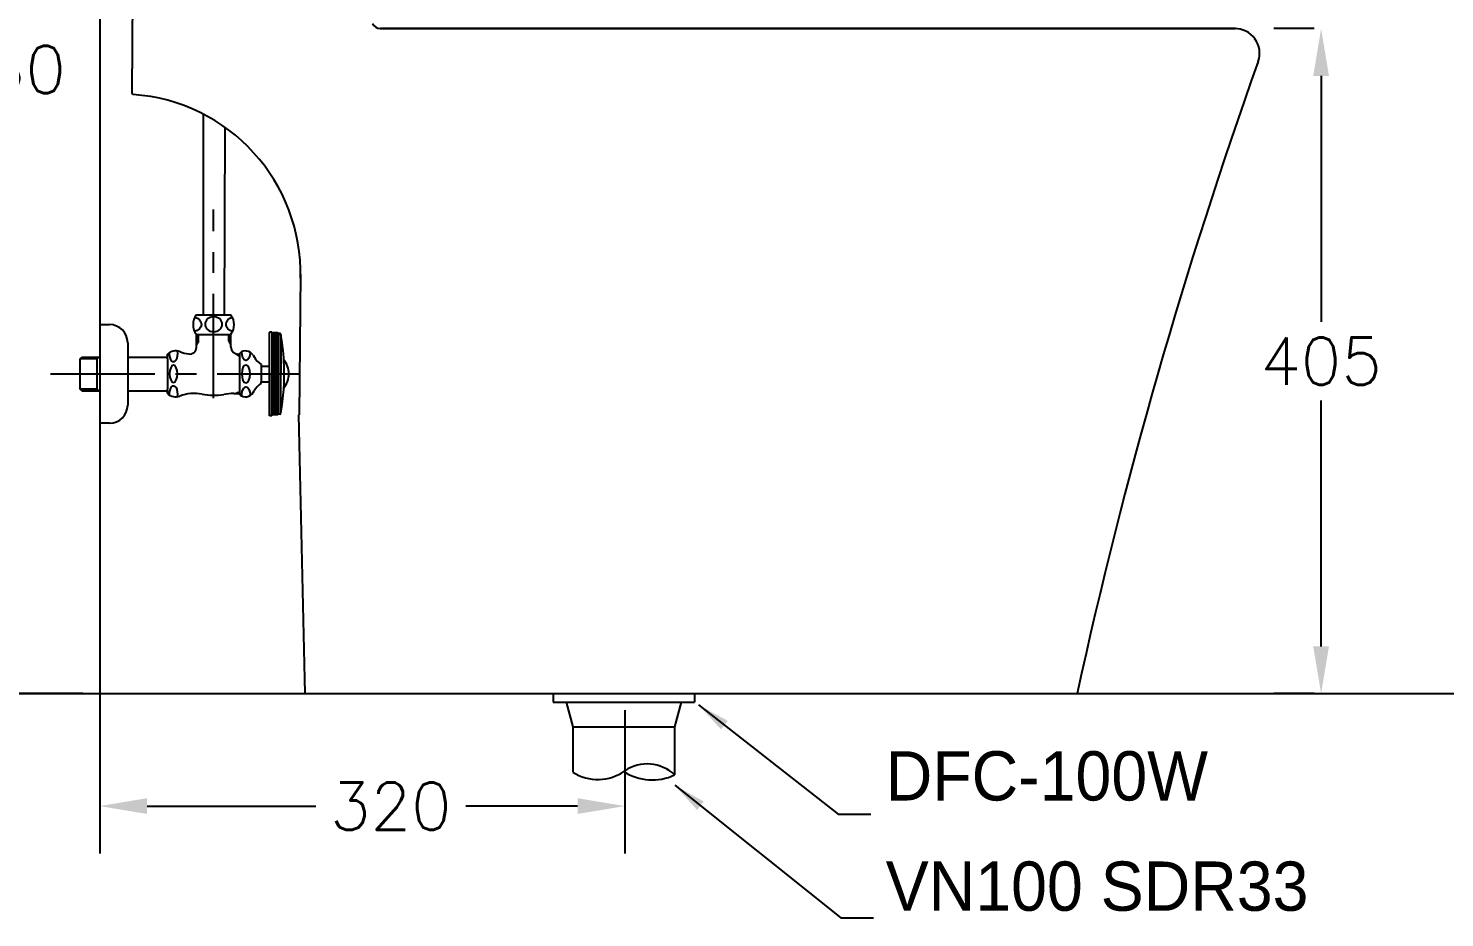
# Model space of a CAD drawing. Extents: x 64095 to 66520, y 58026 to 61456.
# Drawn here: x 64578 to 65440, y 58735 to 59276 of the extents above; entities that cross this region are included whole.
import ezdxf

# ---------------------------------------------------------------- set-up
doc = ezdxf.new("R2010")
doc.units = 0
doc.header["$MEASUREMENT"] = 0
doc.linetypes.add('CENTER', pattern=[50.8, 31.75, -6.35, 6.35, -6.35])
doc.layers.get('Defpoints').update_dxf_attribs({"linetype": 'CONTINUOUS'})
for name, color, linetype in [('1', 2, 'CONTINUOUS'), ('11', 7, 'CONTINUOUS'), ('6', 5, 'CONTINUOUS'), ('CENTER', 1, 'CONTINUOUS'), ('DEFAULT', 7, 'CONTINUOUS'), ('Dim', 4, 'CONTINUOUS'), ('MAIN', 7, 'CONTINUOUS')]:
    doc.layers.add(name, color=color, linetype=linetype)
doc.layers.add('AM_6', color=2, linetype='CONTINUOUS', lineweight=30)
doc.styles.add('h', font='', dxfattribs={"height": 30})
doc.styles.get("Standard").update_dxf_attribs({"font": 'txt.shx', "bigfont": 'ghs.shx'})
doc.styles.get('h').set_extended_font_data('Haansoft Batang')
doc.dimstyles.new('SERIM', dxfattribs={"dimscale": 10, "dimtxt": 3, "dimasz": 2, "dimexe": 1, "dimexo": 1.5, "dimgap": 1, "dimtad": 1, "dimtoh": 1, "dimdec": 0, "dimdsep": 46, "dimtxsty": 'h', "dimcen": -0.3, "dimclrt": 2, "dimadec": 0, "dimazin": 0, "dimtfac": 1, "dimtdec": 0, "dimtmove": 1, "dimatfit": 3, "dimfxl": 0, "dimtolj": 1, "dimtzin": 0, "dimarcsym": 0})
doc.dimstyles.get("Standard").update_dxf_attribs({"dimtxt": 0.18, "dimasz": 0.18, "dimexe": 0.18, "dimexo": 0.0625, "dimgap": 0.09, "dimtad": 0, "dimtih": 1, "dimtoh": 1, "dimdec": 4, "dimzin": 0, "dimdsep": 46, "dimtxsty": 'Standard', "dimcen": 0.09, "dimadec": 0, "dimazin": 0, "dimtfac": 1, "dimtdec": 4, "dimtofl": 0, "dimtmove": 0, "dimatfit": 0, "dimfxl": 0, "dimtolj": 1, "dimtzin": 0, "dimarcsym": 0})

# ---------------------------------------------------------------- blocks, each defined once
blk = doc.blocks.new('*D8')
at = {"layer": 'Defpoints', "color": 0}
for p in [(65370.61, 59276.36), (65364.83, 58871.36), (65370.61, 58871.36)]:
    blk.add_point(p, dxfattribs=at)
at = {"layer": 'Dim', "color": 0, "lineweight": -2}
for p, q in [((65360.61, 59276.36), (65336.03, 59276.36)), ((65364.83, 59247.56), (65364.83, 59097.86)), ((65364.83, 58900.16), (65364.83, 59049.86)), ((65360.61, 58871.36), (65336.03, 58871.36))]:
    blk.add_line(p, q, dxfattribs=at)
at = {"layer": 'Dim', "color": 0}
for points in [[(65360.03, 59247.56), (65369.63, 59247.56), (65364.83, 59276.36)], [(65360.03, 58900.16), (65369.63, 58900.16), (65364.83, 58871.36)]]:
    blk.add_solid(points, dxfattribs=at)
at = {"layer": 'Dim', "color": 0, "insert": (65364.83, 59073.86), "char_height": 28.8, "attachment_point": 5}
blk.add_mtext('\\A1;405', dxfattribs=at)
blk = doc.blocks.new('*D9')
at = {"layer": 'Defpoints', "color": 0}
for p in [(64621.15, 58871.36), (64940.88, 58871.36), (64621.15, 58802.9)]:
    blk.add_point(p, dxfattribs=at)
at = {"layer": 'Dim', "color": 0, "lineweight": -2}
for p, q in [((64621.15, 58861.36), (64621.15, 58774.1)), ((64940.88, 58861.36), (64940.88, 58774.1)), ((64649.95, 58802.9), (64752.78, 58802.9)), ((64912.08, 58802.9), (64843.98, 58802.9))]:
    blk.add_line(p, q, dxfattribs=at)
at = {"layer": 'Dim', "color": 0}
for points in [[(64649.95, 58807.7), (64649.95, 58798.1), (64621.15, 58802.9)], [(64912.08, 58807.7), (64912.08, 58798.1), (64940.88, 58802.9)]]:
    blk.add_solid(points, dxfattribs=at)
at = {"layer": 'Dim', "color": 0, "insert": (64798.38, 58802.9), "char_height": 28.8, "attachment_point": 5}
blk.add_mtext('\\A1;320', dxfattribs=at)
blk = doc.blocks.new('*D10')
at = {"layer": 'Defpoints', "color": 0}
for p in [(64563.53, 59631.56), (64638.94, 59631.56), (64620.87, 58871.36)]:
    blk.add_point(p, dxfattribs=at)
at = {"layer": 'Dim', "color": 0, "lineweight": -2}
for p, q in [((64628.94, 59631.56), (64534.73, 59631.56)), ((64563.53, 59602.76), (64563.53, 59275.46)), ((64563.53, 58900.16), (64563.53, 59227.46)), ((64610.87, 58871.36), (64534.73, 58871.36))]:
    blk.add_line(p, q, dxfattribs=at)
at = {"layer": 'Dim', "color": 0}
for points in [[(64558.73, 59602.76), (64568.33, 59602.76), (64563.53, 59631.56)], [(64558.73, 58900.16), (64568.33, 58900.16), (64563.53, 58871.36)]]:
    blk.add_solid(points, dxfattribs=at)
at = {"layer": 'Dim', "color": 0, "insert": (64563.53, 59251.46), "char_height": 28.8, "attachment_point": 5}
blk.add_mtext('\\A1;760', dxfattribs=at)

msp = doc.modelspace()

# ---------------------------------------------------------------- linework, layer by layer
at = {"layer": '1', "color": 7}
for p in [(64826.63, 59276.3), (64869.13, 59276.3)]:
    msp.add_line(p, (64831.13, 59276.3), dxfattribs=at)
at = {"layer": '11', "color": 7}
msp.add_open_spline([(64791.96, 59276.3), (64811.09, 59276.3), (64830.22, 59276.3), (64862.71, 59276.3), (64876.08, 59276.3), (64902.82, 59276.3), (64916.18, 59276.3), (64956.25, 59276.3), (64982.93, 59276.3), (65022.91, 59276.3), (65036.24, 59276.3), (65062.84, 59276.3), (65076.12, 59276.3), (65102.65, 59276.3), (65115.9, 59276.3), (65142.12, 59276.3), (65155.08, 59276.3), (65180.7, 59276.3), (65193.35, 59276.3), (65218.4, 59276.3), (65230.67, 59276.3), (65254.01, 59276.3), (65265.2, 59276.3), (65279.82, 59276.3), (65284.35, 59276.3), (65292.75, 59276.3), (65296.64, 59276.3), (65305.21, 59276.3), (65309.44, 59276.3), (65312.79, 59276.3)], degree=3, knots=[0.0355851, 0.0355851, 0.0355851, 0.0355851, 0.1250156, 0.1250156, 0.1875235, 0.1875235, 0.2500313, 0.2500313, 0.3750469, 0.3750469, 0.4375548, 0.4375548, 0.5000626, 0.5000626, 0.5625704, 0.5625704, 0.6250782, 0.6250782, 0.687586, 0.687586, 0.7500939, 0.7500939, 0.8126017, 0.8126017, 0.8438556, 0.8438556, 0.8751095, 0.8751095, 0.9210869, 0.9210869, 0.9210869, 0.9210869], dxfattribs=at)
at = {"layer": '6', "color": 0}
for p, q in [((64684.14, 59224.28), (64684.14, 59102.07)), ((64697.36, 59216.23), (64696.84, 59102.07)), ((64679.99, 59102.07), (64684.14, 59102.07)), ((64684.14, 59102.07), (64700.99, 59102.07)), ((64621.15, 59096.07), (64627.15, 59096.07)), ((64638.15, 59085.07), (64638.15, 59047.07)), ((64679.99, 59090.07), (64700.99, 59090.07)), ((64679.99, 59082.16), (64679.99, 59090.07)), ((64679.99, 59086.07), (64681.24, 59086.07)), ((64681.24, 59086.07), (64679.99, 59083.91)), ((64681.24, 59086.07), (64681.24, 59090.07)), ((64699.74, 59086.07), (64699.74, 59090.07)), ((64699.74, 59086.07), (64700.99, 59086.07)), ((64699.74, 59086.07), (64700.99, 59083.91)), ((64700.99, 59082.57), (64700.99, 59090.07)), ((64725.99, 59091.57), (64724.49, 59091.57)), ((64724.49, 59090.57), (64724.49, 59091.57)), ((64724.49, 59066.07), (64724.49, 59090.57)), ((64725.99, 59091.37), (64725.99, 59091.57)), ((64725.99, 59091.37), (64725.99, 59066.07)), ((64729.49, 59090.66), (64725.99, 59090.66)), ((64729.49, 59089.66), (64725.99, 59089.66)), ((64729.49, 59088.66), (64725.99, 59088.66)), ((64729.49, 59087.66), (64725.99, 59087.66)), ((64729.49, 59086.66), (64725.99, 59086.66)), ((64729.49, 59085.66), (64725.99, 59085.66)), ((64729.49, 59084.66), (64725.99, 59084.66)), ((64729.49, 59091.07), (64726.29, 59091.07)), ((64729.49, 59091.07), (64729.49, 59066.07)), ((64729.99, 59090.57), (64729.49, 59091.07)), ((64729.99, 59090.57), (64729.99, 59066.07)), ((64730.81, 59090.57), (64729.99, 59090.57)), ((64731.4, 59090.07), (64731.4, 59066.07)), ((64609.15, 59075.32), (64610.15, 59076.32)), ((64610.15, 59076.32), (64621.15, 59076.32)), ((64619.65, 59055.82), (64619.65, 59076.32)), ((64619.65, 59075.32), (64620.65, 59076.32)), ((64638.15, 59076.32), (64662.49, 59076.32)), ((64662.49, 59075.32), (64662.49, 59078.07)), ((64705.49, 59077.32), (64704.19, 59078.26)), ((64705.49, 59077.32), (64705.49, 59078.07)), ((64705.49, 59078.07), (64706.4, 59078.07)), ((64705.49, 59077.32), (64706.4, 59077.32)), ((64706.4, 59078.07), (64706.4, 59078.79)), ((64706.4, 59054.07), (64706.4, 59078.07)), ((64714.52, 59077.39), (64715.07, 59076.44)), ((64729.49, 59083.66), (64725.99, 59083.66)), ((64729.49, 59082.66), (64725.99, 59082.66)), ((64729.49, 59081.66), (64725.99, 59081.66)), ((64729.49, 59080.66), (64725.99, 59080.66)), ((64729.49, 59079.66), (64725.99, 59079.66)), ((64729.49, 59078.66), (64725.99, 59078.66)), ((64729.49, 59077.66), (64725.99, 59077.66)), ((64729.49, 59076.66), (64725.99, 59076.66)), ((64729.49, 59075.66), (64725.99, 59075.66)), ((64619.65, 59075.32), (64609.15, 59075.32)), ((64609.27, 59056.82), (64609.27, 59075.32)), ((64662.49, 59075.32), (64662.49, 59056.82)), ((64719.4, 59071.8), (64719.4, 59070.82)), ((64719.4, 59070.82), (64719.4, 59061.32)), ((64719.4, 59070.82), (64724.49, 59070.82)), ((64729.49, 59074.66), (64725.99, 59074.66)), ((64729.49, 59073.66), (64725.99, 59073.66)), ((64729.49, 59072.66), (64725.99, 59072.66)), ((64729.49, 59071.66), (64725.99, 59071.66)), ((64729.49, 59070.66), (64725.99, 59070.66)), ((64729.49, 59069.66), (64725.99, 59069.66)), ((64729.49, 59068.66), (64725.99, 59068.66)), ((64729.49, 59067.66), (64725.99, 59067.66)), ((64719.4, 59061.32), (64724.49, 59061.32)), ((64719.4, 59060.34), (64719.4, 59061.32)), ((64724.49, 59040.57), (64724.49, 59066.07)), ((64729.49, 59066.66), (64725.99, 59066.66)), ((64725.99, 59040.77), (64725.99, 59066.07)), ((64729.49, 59065.48), (64725.99, 59065.48)), ((64729.49, 59064.48), (64725.99, 59064.48)), ((64729.49, 59063.48), (64725.99, 59063.48)), ((64729.49, 59062.48), (64725.99, 59062.48)), ((64729.49, 59061.48), (64725.99, 59061.48)), ((64729.49, 59060.48), (64725.99, 59060.48)), ((64729.49, 59059.48), (64725.99, 59059.48)), ((64729.49, 59058.48), (64725.99, 59058.48)), ((64729.49, 59041.07), (64729.49, 59066.07)), ((64729.99, 59041.57), (64729.99, 59066.07)), ((64731.4, 59042.07), (64731.4, 59066.07)), ((64619.65, 59056.82), (64609.15, 59056.82)), ((64610.15, 59055.82), (64609.15, 59056.82)), ((64610.15, 59055.82), (64621.15, 59055.82)), ((64620.65, 59055.82), (64619.65, 59056.82)), ((64638.15, 59055.82), (64662.49, 59055.82)), ((64662.49, 59054.07), (64662.49, 59056.82)), ((64662.49, 59055.82), (64662.49, 59055.64)), ((64702.78, 59054.07), (64706.4, 59054.07)), ((64705.49, 59054.82), (64704.19, 59054.07)), ((64705.49, 59054.07), (64705.49, 59054.82)), ((64705.49, 59054.82), (64706.4, 59054.82)), ((64706.4, 59053.35), (64706.4, 59054.07)), ((64714.52, 59054.75), (64715.07, 59055.71)), ((64729.49, 59057.48), (64725.99, 59057.48)), ((64729.49, 59056.48), (64725.99, 59056.48)), ((64729.49, 59055.48), (64725.99, 59055.48)), ((64729.49, 59054.48), (64725.99, 59054.48)), ((64729.49, 59053.48), (64725.99, 59053.48)), ((64729.49, 59052.48), (64725.99, 59052.48)), ((64729.49, 59051.48), (64725.99, 59051.48)), ((64729.49, 59050.48), (64725.99, 59050.48)), ((64729.49, 59049.48), (64725.99, 59049.48)), ((64729.49, 59048.48), (64725.99, 59048.48)), ((64729.49, 59047.48), (64725.99, 59047.48)), ((64729.49, 59046.48), (64725.99, 59046.48)), ((64729.49, 59045.48), (64725.99, 59045.48)), ((64729.49, 59044.48), (64725.99, 59044.48)), ((64729.49, 59043.48), (64725.99, 59043.48)), ((64729.49, 59042.48), (64725.99, 59042.48)), ((64729.49, 59041.48), (64725.99, 59041.48)), ((64729.49, 59041.07), (64726.29, 59041.07)), ((64729.99, 59041.57), (64729.49, 59041.07)), ((64730.81, 59041.57), (64729.99, 59041.57)), ((64627.15, 59036.07), (64621.15, 59036.07)), ((64725.99, 59040.57), (64724.49, 59040.57)), ((64725.99, 59040.57), (64725.99, 59040.77))]:
    msp.add_line(p, q, dxfattribs=at)
for centre, radius, start, end in [((64687.99, 59096.07), 10, 143.1301, 216.8699), ((64692.99, 59096.07), 10, 323.1301, 36.8699), ((64627.15, 59085.07), 11, 0, 90), ((64726.29, 59091.37), 0.3, 180, 270), ((64730.81, 59089.87), 0.7, 9.49341, 90), ((64588.49, 59066.07), 145, 1.94314, 9.49341), ((64667.4, 59073.08), 7, 69.03386, 134.51294), ((64678.78, 59102.8), 24.83, 249.03386, 262.28832), ((64675.99, 59082.16), 4, 262.28832, 0), ((64705.49, 59082.57), 4.5, 180, 270), ((64709.88, 59074.71), 5.36, 30, 130.43057), ((64727.19, 59083.44), 14, 210, 236.19018), ((64588.49, 59066.07), 145, 350.50659, 1.94314), ((64722.23, 59066.02), 14, 0.24727, 38.21407), ((64727.19, 59048.71), 14, 123.80982, 150), ((64722.23, 59066.15), 14, 321.78593, 359.75273), ((64667.4, 59059.06), 7, 225.5, 290.96614), ((64678.78, 59029.34), 24.83, 79.26272, 110.96614), ((64690.49, 59091.07), 38, 259.26273, 279.30483), ((64702.78, 59016.07), 38, 90, 99.30482), ((64709.88, 59057.43), 5.36, 229.56943, 330), ((64627.15, 59047.07), 11, 270, 0), ((64726.29, 59040.77), 0.3, 90, 180), ((64730.81, 59042.27), 0.7, 270, 350.50659)]:
    msp.add_arc(centre, radius, start, end, dxfattribs=at)
at = {"layer": '6', "color": 0, "extrusion": (0, 0, -1)}
for centre, major_axis, ratio, start_param, end_param in [((64677.81, 59096.3), (-5.23, 0), 0.866391, 1.824119, 4.49897), ((64703.26, 59096.3), (-5.23, 0), 0.866391, 4.942097, 7.58465), ((64666.05, 59078.58), (0, -5.22), 0.46009, 4.433611, 7.934688), ((64710.17, 59079.66), (0, -5.4), 0.478204, 4.79078, 7.834251), ((64666.05, 59053.66), (0, -5.22), 0.46009, 1.472186, 5.009627), ((64710.17, 59052.75), (0, -5.4), 0.478204, 1.540108, 4.68362)]:
    msp.add_ellipse(centre, major_axis=major_axis, ratio=ratio, start_param=start_param, end_param=end_param, dxfattribs=at)
for centre, major_axis, ratio in [((64690.49, 59096.3), (-5.23, 0), 0.866391), ((64666.05, 59066.07), (0, -5.22), 0.46009), ((64710.17, 59066.07), (0, -5.4), 0.478204)]:
    msp.add_ellipse(centre, major_axis=major_axis, ratio=ratio, dxfattribs=at)
at = {"layer": 'CENTER', "color": 0, "linetype": 'CENTER', "ltscale": 2}
for p, q in [((64690.49, 59051.36), (64690.49, 59166.19)), ((64591.1, 59066.07), (64742.65, 59066.07))]:
    msp.add_line(p, q, dxfattribs=at)
at = {"layer": 'DEFAULT', "color": 7}
msp.add_line((64525.31, 58871.36), (66222.92, 58871.36), dxfattribs=at)
at = {"layer": 'Dim', "color": 7}
for p, q in [((64621.15, 59787.25), (64621.15, 58788.14)), ((65312.65, 59276.3), (64791.99, 59276.3)), ((64862.71, 59276.3), (64861.04, 59276.3)), ((64606.47, 58871.36), (64635.27, 58871.36))]:
    msp.add_line(p, q, dxfattribs=at)
for centre, radius, start, end in [((64791.99, 59281.3), 5, 200.98983, 270), ((65312.39, 59261.3), 15, 340.35257, 91.54098), ((64634.02, 59127.03), 109.4, 358.62789, 86.1286)]:
    msp.add_arc(centre, radius, start, end, dxfattribs=at)
at = {"layer": 'MAIN', "color": 0}
for p, q in [((65205.89, 59276.32), (65312.39, 59276.3)), ((64746.29, 58871.46), (64742.44, 59041.15))]:
    msp.add_line(p, q, dxfattribs=at)
at = {"layer": 'MAIN', "color": 7}
for p, q in [((64897.2, 58871.17), (64897.2, 58866.17)), ((64983.2, 58871.17), (64983.2, 58866.17)), ((64897.2, 58866.17), (64983.2, 58866.17)), ((64905.2, 58866.17), (64909.2, 58851.17)), ((64975.2, 58866.17), (64971.2, 58851.17)), ((64909.2, 58851.17), (64971.2, 58851.17)), ((64909.2, 58851.17), (64909.2, 58823.66)), ((64971.2, 58851.17), (64971.2, 58821.88))]:
    msp.add_line(p, q, dxfattribs=at)
at = {"layer": 'MAIN', "flags": 128}
msp.add_lwpolyline([(64641.15, 59296.32), (64640.76, 59237.14, 0.315801), (64641.41, 59236.18)], format="xyb", dxfattribs=at)
at = {"layer": 'MAIN', "color": 0}
msp.add_lwpolyline([(64743.41, 59126.76), (64742.49, 59041.15)], dxfattribs=at)
msp.add_arc((68281.15, 58201.41), 3137.29, 160.35257, 167.66976, dxfattribs=at)
at = {"layer": 'MAIN', "color": 7}
for centre, radius, start, end in [((64954.44, 58804.19), 24.37, 46.53795, 123.88218), ((64924.46, 58847.29), 28.14, 237.14755, 305.62875), ((64957.59, 58850.94), 32.09, 237.19027, 295.10181)]:
    msp.add_arc(centre, radius, start, end, dxfattribs=at)

# ---------------------------------------------------------------- texts
at = {"layer": 'AM_6', "color": 0, "char_height": 30, "attachment_point": 4}
for s, insert in [('{\\fGulim|b0|i0|c129|p50;DFC-100W}', (65099.73, 58821.09)), ('{\\fGulim|b0|i0|c129|p50;VN100 SDR33}', (65099.73, 58753.95))]:
    msp.add_mtext(s, dxfattribs=dict(at, insert=insert))

# ---------------------------------------------------------------- dimensions: what is measured, and where the dimension line sits
at = {"layer": 'Dim', "color": 7}
dim = msp.add_linear_dim(base=(64563.53, 59631.56), p1=(64620.87, 58871.36), p2=(64638.94, 59631.56), angle=90, dimstyle='Standard', override={"dimscale": 160, "dimgap": 0.06, "dimdec": 0, "dimatfit": 3, "dimarcsym": 1}, dxfattribs=at)
dim.commit()
dim.dimension.update_dxf_attribs({"geometry": '*D10', "text_midpoint": (64563.53, 59251.46), "dimtype": 160})
dim = msp.add_linear_dim(base=(65364.83, 58871.36), p1=(65370.61, 59276.36), p2=(65370.61, 58871.36), angle=90, dimstyle='Standard', override={"dimscale": 160, "dimgap": 0.06, "dimdec": 0, "dimatfit": 3, "dimarcsym": 1}, dxfattribs=at)
dim.commit()
dim.dimension.update_dxf_attribs({"geometry": '*D8', "text_midpoint": (65364.83, 59073.86)})
dim = msp.add_linear_dim(base=(64621.15, 58802.9), p1=(64940.88, 58871.36), p2=(64621.15, 58871.36), dimstyle='Standard', override={"dimscale": 160, "dimgap": 0.06, "dimdec": 0, "dimatfit": 3, "dimarcsym": 1}, dxfattribs=at)
dim.commit()
dim.dimension.update_dxf_attribs({"geometry": '*D9', "text_midpoint": (64798.38, 58802.9), "dimtype": 160})

# ---------------------------------------------------------------- leaders
at = {"layer": 'Dim', "color": 0}
for points in [[(64985.73, 58864.56), (65070.73, 58797.91), (65090.73, 58797.91)], [(64971.28, 58815.6), (65072.37, 58734.96), (65092.37, 58734.96)]]:
    msp.add_leader(points, dimstyle='SERIM', override={"dimse1": 1}, dxfattribs=at)

doc.saveas('drawing.dxf')
